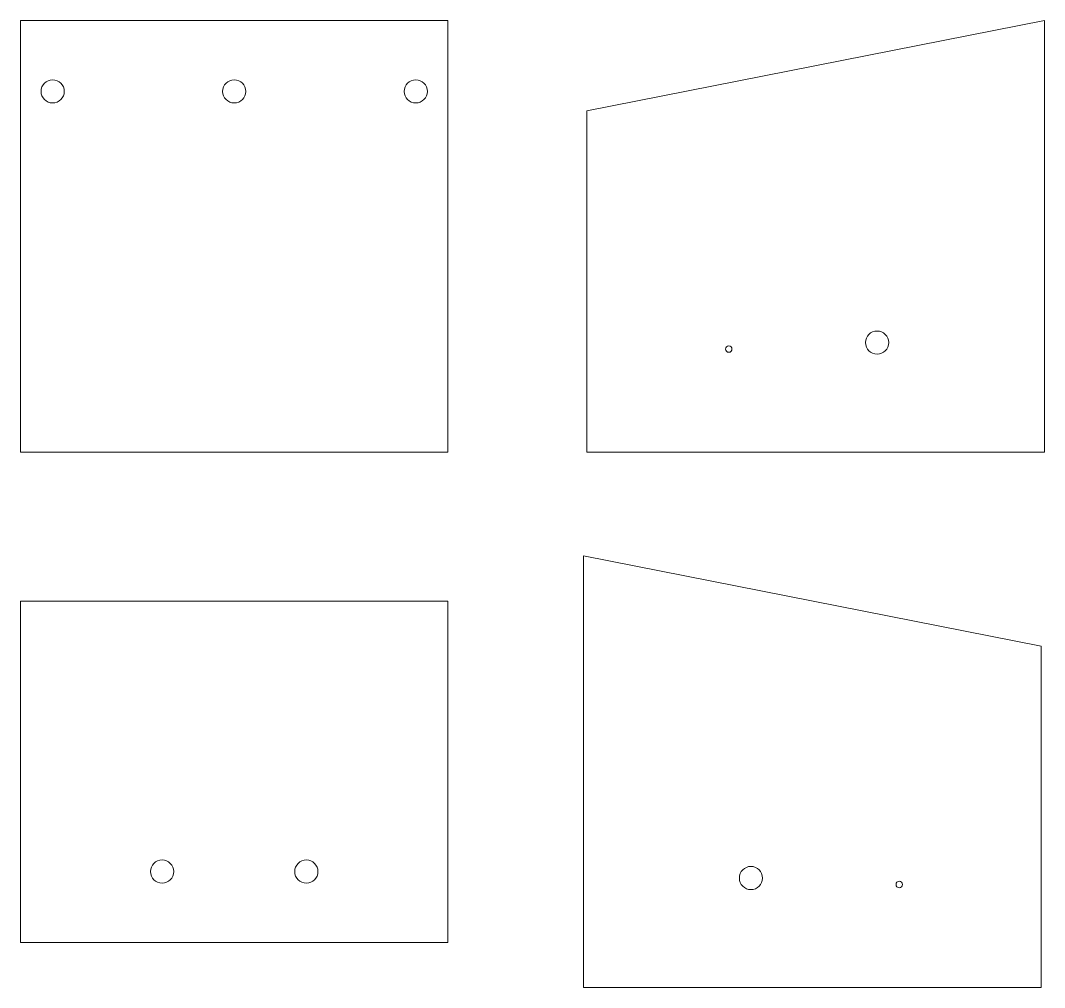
# Model space of a CAD drawing. Header units: millimetres. Extents: x 22 to 181, y 25 to 176.
import ezdxf

# ---------------------------------------------------------------- set-up
doc = ezdxf.new("R2010")
doc.units = ezdxf.units.MM

msp = doc.modelspace()

# ---------------------------------------------------------------- linework, layer by layer
at = {"color": 7, "linetype": 'Continuous', "lineweight": 15}
for p, q in [((88.06, 175.54), (21.66, 175.54)), ((21.66, 108.54), (21.66, 175.54)), ((88.06, 175.54), (88.06, 108.54)), ((109.64, 161.54), (180.71, 175.54)), ((180.71, 175.54), (180.71, 108.54)), ((109.64, 108.54), (109.64, 161.54)), ((88.06, 108.54), (21.66, 108.54)), ((109.64, 108.54), (180.71, 108.54)), ((109.11, 25.42), (109.11, 92.42)), ((180.18, 78.42), (109.11, 92.42)), ((21.66, 32.42), (21.66, 85.42)), ((21.66, 85.42), (88.06, 85.42)), ((88.06, 85.42), (88.06, 32.42)), ((180.18, 78.42), (180.18, 25.42)), ((21.66, 32.42), (88.06, 32.42)), ((109.11, 25.42), (180.18, 25.42))]:
    msp.add_line(p, q, dxfattribs=at)
for centre, radius in [((26.66, 164.54), 1.8), ((54.86, 164.54), 1.8), ((83.06, 164.54), 1.8), ((154.71, 125.54), 1.8), ((131.67, 124.54), 0.5), ((43.66, 43.42), 1.8), ((66.06, 43.42), 1.8), ((135.11, 42.42), 1.8), ((158.15, 41.42), 0.5)]:
    msp.add_circle(centre, radius, dxfattribs=at)

doc.saveas('drawing.dxf')
